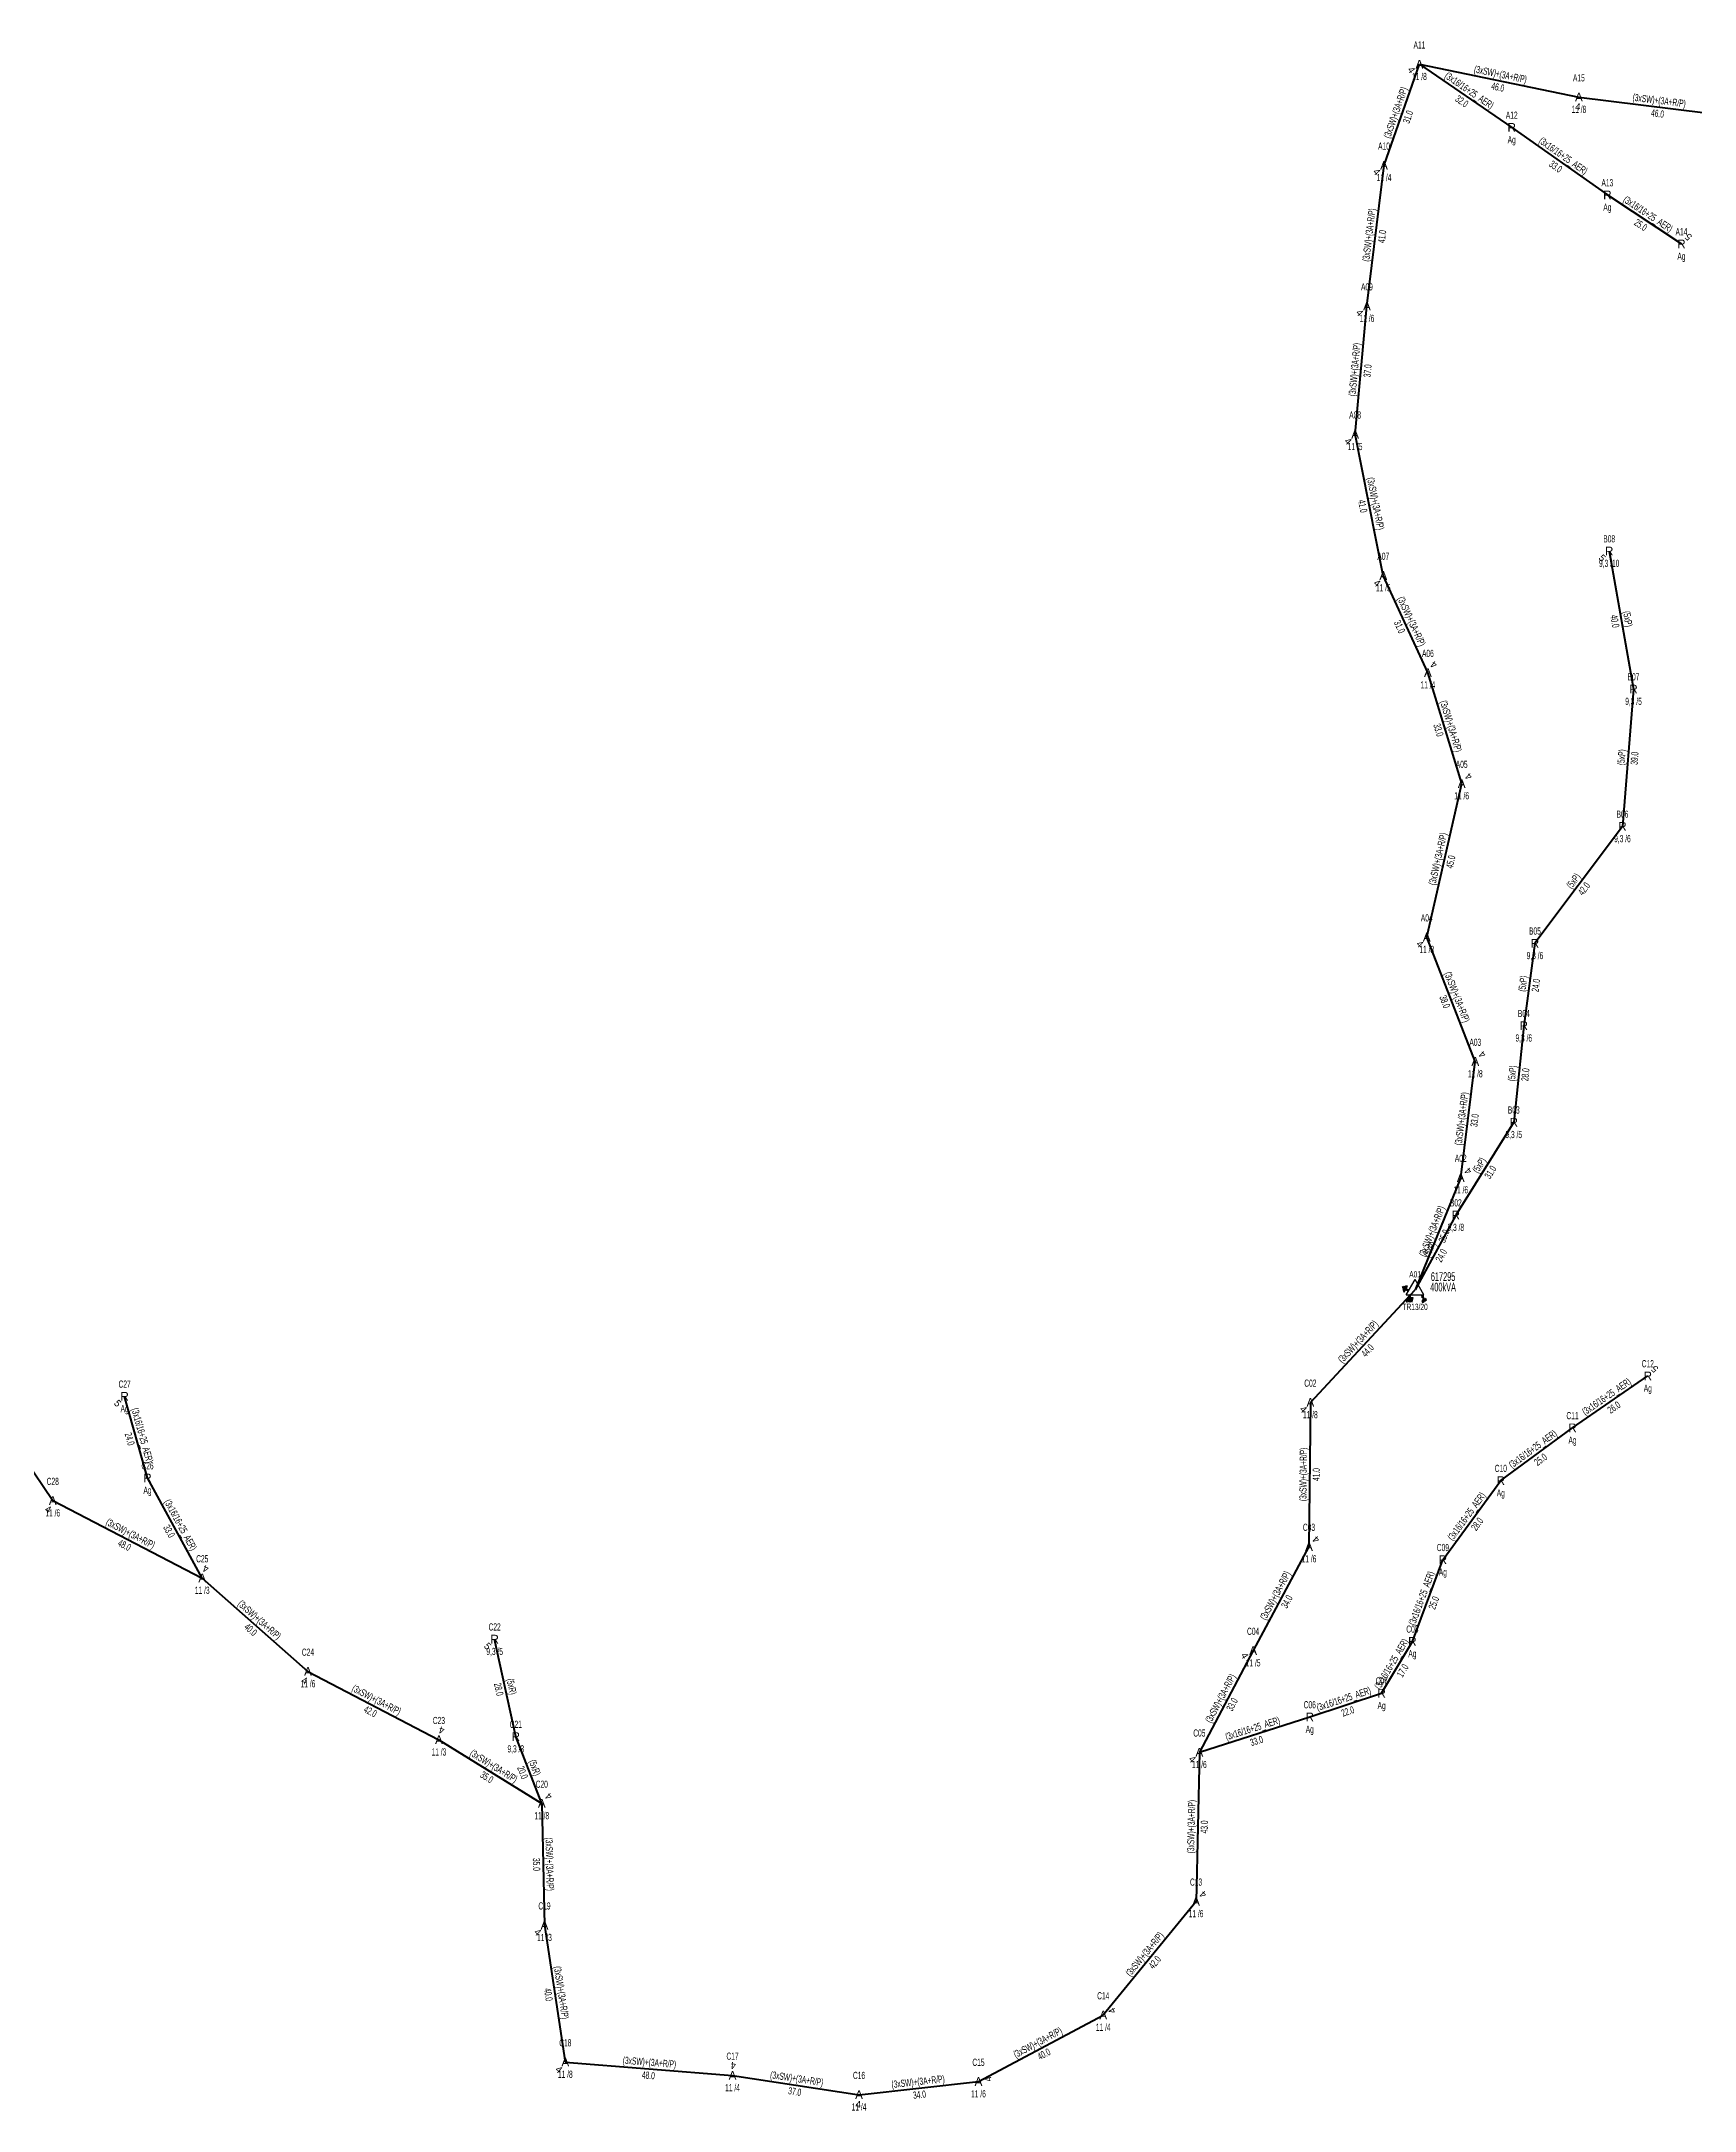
# Model space of a CAD drawing. Header units: millimetres. Extents: x 431745 to 436691, y 4033035 to 4040054.
# Drawn here: x 432208 to 432680, y 4034534 to 4035125 of the extents above; entities that cross this region are included whole.
import ezdxf
from ezdxf.enums import TextEntityAlignment as Align

# ---------------------------------------------------------------- set-up
doc = ezdxf.new("R2010")
doc.units = ezdxf.units.MM
for name, color, linetype, lineweight in [('DIREK_AG_MEVCUT', 120, 'Continuous', 25), ('DIREK_OG_MEVCUT', 16, 'Continuous', 25), ('HAT_AG_HAVAI_MEVCUT', 126, 'Continuous', 50), ('HAT_OG_HAVAI_MEVCUT', 48, 'Continuous', 70), ('TRAFO_MEVCUT', 5, 'Continuous', 30), ('TRAFO_TADILAT_BYSK', 5, 'Continuous', 30)]:
    doc.layers.add(name, color=color, linetype=linetype, lineweight=lineweight)
doc.styles.add('Direk', font='B_CAD')
doc.styles.get("Standard").update_dxf_attribs({"font": 'Arial'})

# ---------------------------------------------------------------- blocks, each defined once
blk = doc.blocks.new('MEV_DIREK')
h = blk.add_hatch(color=32)
h.paths.add_polyline_path([(-2.14, 0.97), (-2.35, 1.09), (-3.31, -0.55), (-3.09, -0.67), (-2.67, 0.06), (-1.89, -0.39), (-1.79, -0.22), (-2.56, 0.23)])
h.paths.add_polyline_path([(-3.46, -0.17), (-3.33, -0.25), (-2.61, 0.99), (-2.74, 1.06)])
h.paths.add_polyline_path([(-3.54, 0.29), (-3.41, 0.22), (-3.05, 0.82), (-3.18, 0.9)])
h.paths.add_polyline_path([(-3.58, 0.81), (-3.66, 0.68), (-3.53, 0.61), (-3.45, 0.74)])
h.paths.add_polyline_path([(-1.51, -2.34), (-2.26, -2.33), (-2.52, -3.47), (-2.42, -3.47), (-2.21, -2.53), (-1.91, -2.54), (-2.12, -3.47), (-2.02, -3.47), (-1.81, -2.54), (-1.51, -2.54), (-1.72, -3.47), (-1.62, -3.48), (-1.41, -2.54), (-1.11, -2.54), (-1.32, -3.48), (-1.22, -3.48), (-1.01, -2.54), (-0.71, -2.55), (-0.92, -3.48), (-0.82, -3.48), (-0.56, -2.35), (-1.31, -2.34), (-1.31, -1.44), (-1.51, -1.44)])
at = {"layer": 'TRAFO_MEVCUT'}
for points in [[(2.35, -1.57), (2.12, -1.92), (2.08, -1.44), (1.94, -1.44), (2.01, -2.32), (2.25, -1.96), (2.31, -2.67), (2.1, -2.67), (2.39, -2.87), (2.4, -2.86), (2.64, -2.49), (2.45, -2.63)], [(2.35, -1.57), (2.12, -1.92), (2.08, -1.44), (1.94, -1.44), (2.01, -2.32), (2.25, -1.96), (2.31, -2.67), (2.1, -2.67), (2.39, -2.87), (1.98, -3.19), (2.2, -3.79), (2.26, -3.74), (2.08, -3.26), (2.26, -3.13), (2.44, -3.6), (2.49, -3.56), (2.32, -3.08), (2.49, -2.94), (2.67, -3.42), (2.73, -3.38), (2.55, -2.9), (2.73, -2.76), (2.91, -3.24), (2.97, -3.2), (2.79, -2.72), (2.97, -2.58), (3.15, -3.06), (3.21, -3.01), (2.98, -2.42), (2.4, -2.86), (2.64, -2.49), (2.45, -2.63)], [(2.97, -2.58), (3.15, -3.06), (3.21, -3.01), (2.98, -2.42), (2.4, -2.86), (2.64, -2.49), (2.45, -2.63), (2.35, -1.57), (2.12, -1.92), (2.08, -1.44), (1.94, -1.44), (2.01, -2.32), (2.25, -1.96), (2.31, -2.67), (2.1, -2.67), (2.39, -2.87), (1.98, -3.19), (2.2, -3.79), (2.26, -3.74), (2.08, -3.26), (2.26, -3.13), (2.44, -3.6), (2.49, -3.56), (2.32, -3.08), (2.49, -2.94), (2.67, -3.42), (2.73, -3.38), (2.55, -2.9), (2.73, -2.76), (2.91, -3.24), (2.97, -3.2), (2.79, -2.72)]]:
    blk.add_hatch(color=32, dxfattribs=at).paths.add_polyline_path(points)
at = {"layer": 'TRAFO_MEVCUT', "linetype": 'Continuous'}
for p, q in [((-2.5, -1.44), (0, 2.89)), ((2.5, -1.44), (0, 2.89)), ((-2.5, -1.44), (2.5, -1.44))]:
    blk.add_line(p, q, dxfattribs=at)
at = {"layer": 'TRAFO_MEVCUT', "color": 32, "flags": 128}
blk.add_lwpolyline([(1.94, -1.44), (2.08, -1.44), (2.12, -1.92), (2.35, -1.57), (2.45, -2.63), (2.64, -2.49), (2.4, -2.86), (2.98, -2.42), (3.21, -3.01), (3.15, -3.06), (2.97, -2.58), (2.79, -2.72), (2.97, -3.2), (2.91, -3.24), (2.73, -2.76), (2.55, -2.9), (2.73, -3.38), (2.67, -3.42), (2.49, -2.94), (2.32, -3.08), (2.49, -3.56), (2.44, -3.6), (2.26, -3.13), (2.08, -3.26), (2.26, -3.74), (2.2, -3.79), (1.98, -3.19), (2.39, -2.87), (2.1, -2.67), (2.31, -2.67), (2.25, -1.96), (2.01, -2.32), (1.94, -1.44)], dxfattribs=at)
at = {"layer": 'TRAFO_TADILAT_BYSK', "color": 32, "flags": 128}
for points in [[(-3.53, 0.61), (-3.45, 0.74), (-3.58, 0.81), (-3.66, 0.68), (-3.53, 0.61)], [(-3.41, 0.22), (-3.05, 0.82), (-3.18, 0.9), (-3.54, 0.29), (-3.41, 0.22)], [(-3.33, -0.25), (-2.61, 0.99), (-2.74, 1.06), (-3.46, -0.17), (-3.33, -0.25)], [(-1.79, -0.22), (-2.56, 0.23), (-2.14, 0.97), (-2.35, 1.09), (-3.31, -0.55), (-3.09, -0.67), (-2.67, 0.06), (-1.89, -0.39), (-1.79, -0.22)], [(-1.31, -1.44), (-1.51, -1.44), (-1.51, -2.34), (-2.26, -2.33), (-2.52, -3.47), (-2.42, -3.47), (-2.21, -2.53), (-1.91, -2.54), (-2.12, -3.47), (-2.02, -3.47), (-1.81, -2.54), (-1.51, -2.54), (-1.72, -3.47), (-1.62, -3.48), (-1.41, -2.54), (-1.11, -2.54), (-1.32, -3.48), (-1.22, -3.48), (-1.01, -2.54), (-0.71, -2.55), (-0.92, -3.48), (-0.82, -3.48), (-0.56, -2.35), (-1.31, -2.34), (-1.31, -1.44)]]:
    blk.add_lwpolyline(points, dxfattribs=at)

msp = doc.modelspace()

# ---------------------------------------------------------------- linework, layer by layer
at = {"layer": 'HAT_AG_HAVAI_MEVCUT'}
for p, q in [((432601.735522, 4035118.293389), (432628.096105, 4035100.239229)), ((432628.096105, 4035100.239229), (432655.411959, 4035080.955568)), ((432655.411959, 4035080.955568), (432676.569681, 4035066.955058)), ((432655.937907, 4034979.233339), (432662.881922, 4034939.810834)), ((432662.881922, 4034939.810834), (432659.724414, 4034900.587792)), ((432659.724414, 4034900.587792), (432634.728302, 4034867.20415)), ((432634.728302, 4034867.20415), (432631.545226, 4034843.64939)), ((432631.545226, 4034843.64939), (432628.680681, 4034816.084869)), ((432628.680681, 4034816.084869), (432612.128687, 4034789.559238)), ((432612.128687, 4034789.559238), (432600.493098, 4034768.25718)), ((432645.460164, 4034728.779429), (432666.970373, 4034743.60964)), ((432238.44507, 4034714.467908), (432231.907431, 4034737.787349)), ((432624.982377, 4034713.71287), (432645.460164, 4034728.779429)), ((432254.077928, 4034685.901844), (432238.44507, 4034714.467908)), ((432608.430383, 4034691.113033), (432624.982377, 4034713.71287)), ((432599.724081, 4034667.80487), (432608.430383, 4034691.113033)), ((432343.632583, 4034640.604791), (432337.595131, 4034668.423003)), ((432590.934523, 4034652.988186), (432599.724081, 4034667.80487)), ((432570.414669, 4034646.19974), (432590.934523, 4034652.988186)), ((432538.874792, 4034636.132241), (432570.414669, 4034646.19974)), ((432351.059759, 4034621.506336), (432343.632583, 4034640.604791))]:
    msp.add_line(p, q, dxfattribs=at)
at = {"layer": 'HAT_OG_HAVAI_MEVCUT'}
for p, q in [((432591.620635, 4035089.416511), (432601.735522, 4035118.293389)), ((432601.735522, 4035118.293389), (432647.277989, 4035108.907397)), ((432647.277989, 4035108.907397), (432692.706373, 4035103.280777)), ((432586.742584, 4035049.198926), (432591.620635, 4035089.416511)), ((432583.357606, 4035012.600177), (432586.742584, 4035049.198926)), ((432591.414703, 4034972.252967), (432583.357606, 4035012.600177)), ((432604.152931, 4034944.51114), (432591.414703, 4034972.252967)), ((432613.799667, 4034912.822595), (432604.152931, 4034944.51114)), ((432603.825011, 4034868.95075), (432613.799667, 4034912.822595)), ((432617.690306, 4034833.43128), (432603.825011, 4034868.95075)), ((432613.531908, 4034800.27362), (432617.690306, 4034833.43128)), ((432613.531908, 4034800.27362), (432600.493098, 4034768.25718)), ((432570.584045, 4034736.05839), (432600.493098, 4034768.25718)), ((432191.323494, 4034737.794744), (432211.385788, 4034708.001304)), ((432570.584045, 4034736.05839), (432570.190349, 4034694.888418)), ((432211.385788, 4034708.001304), (432254.077928, 4034685.901844)), ((432570.190349, 4034694.888418), (432554.234293, 4034665.171855)), ((432254.077928, 4034685.901844), (432284.274724, 4034659.2136)), ((432554.234293, 4034665.171855), (432538.874792, 4034636.132241)), ((432284.274724, 4034659.2136), (432321.677522, 4034639.707)), ((432321.677522, 4034639.707), (432351.059759, 4034621.506336)), ((432538.874792, 4034636.132241), (432537.938081, 4034593.541994)), ((432351.059759, 4034621.506336), (432351.826075, 4034586.737908)), ((432537.938081, 4034593.541994), (432511.420949, 4034561.075058)), ((432351.826075, 4034586.737908), (432357.782435, 4034547.643877)), ((432475.787889, 4034542.07662), (432511.420949, 4034561.075058)), ((432357.782435, 4034547.643877), (432405.543236, 4034543.822851)), ((432405.543236, 4034543.822851), (432441.671846, 4034538.322223)), ((432441.671846, 4034538.322223), (432475.787889, 4034542.07662))]:
    msp.add_line(p, q, dxfattribs=at)

# ---------------------------------------------------------------- block references
at = {"layer": 'TRAFO_MEVCUT'}
msp.add_blockref('MEV_DIREK', (432600.493098, 4034768.25718), dxfattribs=at)

# ---------------------------------------------------------------- texts
at = {"layer": 'DIREK_AG_MEVCUT', "width": 0.53}
for s, p in [('A12', (432628.096105, 4035103.739229)), ('Ag', (432628.096105, 4035096.739229)), ('A13', (432655.411959, 4035084.455568)), ('Ag', (432655.411959, 4035077.455568)), ('A14', (432676.569681, 4035070.455058)), ('Ag', (432676.569681, 4035063.455058)), ('B08', (432655.937907, 4034982.733339)), ('9,3 /10', (432655.937907, 4034975.733339)), ('B07', (432662.881922, 4034943.310834)), ('9,3 /5', (432662.881922, 4034936.310834)), ('B06', (432659.724414, 4034904.087792)), ('9,3 /6', (432659.724414, 4034897.087792)), ('B05', (432634.728302, 4034870.70415)), ('9,3 /6', (432634.728302, 4034863.70415)), ('B04', (432631.545226, 4034847.14939)), ('9,3 /6', (432631.545226, 4034840.14939)), ('B03', (432628.680681, 4034819.584869)), ('9,3 /5', (432628.680681, 4034812.584869)), ('B02', (432612.128687, 4034793.059238)), ('9,3 /8', (432612.128687, 4034786.059238)), ('C12', (432666.970373, 4034747.10964)), ('C27', (432231.907431, 4034741.287349)), ('Ag', (432666.970373, 4034740.10964)), ('Ag', (432231.907431, 4034734.287349)), ('C11', (432645.460164, 4034732.279429)), ('Ag', (432645.460164, 4034725.279429)), ('C26', (432238.44507, 4034717.967908)), ('C10', (432624.982377, 4034717.21287)), ('Ag', (432238.44507, 4034710.967908)), ('Ag', (432624.982377, 4034710.21287)), ('C09', (432608.430383, 4034694.613033)), ('Ag', (432608.430383, 4034687.613033)), ('C22', (432337.595131, 4034671.923003)), ('C08', (432599.724081, 4034671.30487)), ('9,3 /5', (432337.595131, 4034664.923003)), ('Ag', (432599.724081, 4034664.30487)), ('C07', (432590.934523, 4034656.488186)), ('C21', (432343.632583, 4034644.104791)), ('C06', (432570.414669, 4034649.69974)), ('Ag', (432590.934523, 4034649.488186)), ('Ag', (432570.414669, 4034642.69974)), ('9,3 /3', (432343.632583, 4034637.104791))]:
    msp.add_text(s, height=2.05, dxfattribs=at).set_placement(p, align=Align.MIDDLE_CENTER)
at = {"layer": 'DIREK_AG_MEVCUT', "style": 'Direk'}
for p in [(432628.096105, 4035100.239229), (432655.411959, 4035080.955568), (432676.569681, 4035066.955058), (432655.937907, 4034979.233339), (432662.881922, 4034939.810834), (432659.724414, 4034900.587792), (432634.728302, 4034867.20415), (432631.545226, 4034843.64939), (432628.680681, 4034816.084869), (432612.128687, 4034789.559238), (432666.970373, 4034743.60964), (432231.907431, 4034737.787349), (432645.460164, 4034728.779429), (432238.44507, 4034714.467908), (432624.982377, 4034713.71287), (432608.430383, 4034691.113033), (432337.595131, 4034668.423003), (432599.724081, 4034667.80487), (432590.934523, 4034652.988186), (432570.414669, 4034646.19974), (432343.632583, 4034640.604791)]:
    msp.add_text('R', height=2.5, dxfattribs=at).set_placement(p, align=Align.MIDDLE_CENTER)
at = {"layer": 'DIREK_AG_MEVCUT', "color": 32, "style": 'Direk'}
for rotation, p in [(495.000001, (432678.54958, 4035068.934957)), (315.000001, (432653.958008, 4034977.25344)), (495.000001, (432668.950272, 4034745.589539)), (315.000001, (432229.927532, 4034735.80745)), (315.000001, (432335.615232, 4034666.443104))]:
    msp.add_text('5', height=2, rotation=rotation, dxfattribs=at).set_placement(p, align=Align.MIDDLE_CENTER)
at = {"layer": 'DIREK_OG_MEVCUT', "width": 0.53}
for s, p in [('A11', (432601.735522, 4035123.793389)), ('11 /8', (432601.735522, 4035114.793389)), ('A15', (432647.277989, 4035114.407397)), ('11 /8', (432647.277989, 4035105.407397)), ('A10', (432591.620635, 4035094.916511)), ('11 /4', (432591.620635, 4035085.916511)), ('A09', (432586.742584, 4035054.698926)), ('11 /6', (432586.742584, 4035045.698926)), ('A08', (432583.357606, 4035018.100177)), ('11 /5', (432583.357606, 4035009.100177)), ('A07', (432591.414703, 4034977.752967)), ('11 /5', (432591.414703, 4034968.752967)), ('A06', (432604.152931, 4034950.01114)), ('11 /4', (432604.152931, 4034941.01114)), ('A05', (432613.799667, 4034918.322595)), ('11 /6', (432613.799667, 4034909.322595)), ('A04', (432603.825011, 4034874.45075)), ('11 /8', (432603.825011, 4034865.45075)), ('A03', (432617.690306, 4034838.93128)), ('11 /8', (432617.690306, 4034829.93128)), ('A02', (432613.531908, 4034805.77362)), ('11 /6', (432613.531908, 4034796.77362)), ('C02', (432570.584045, 4034741.55839)), ('11 /8', (432570.584045, 4034732.55839)), ('C28', (432211.385788, 4034713.501304)), ('11 /6', (432211.385788, 4034704.501304)), ('C03', (432570.190349, 4034700.388418)), ('C25', (432254.077928, 4034691.401844)), ('11 /6', (432570.190349, 4034691.388418)), ('11 /3', (432254.077928, 4034682.401844)), ('C04', (432554.234293, 4034670.671855)), ('C24', (432284.274724, 4034664.7136)), ('11 /5', (432554.234293, 4034661.671855)), ('11 /6', (432284.274724, 4034655.7136)), ('C23', (432321.677522, 4034645.207)), ('C05', (432538.874792, 4034641.632241)), ('11 /3', (432321.677522, 4034636.207)), ('11 /6', (432538.874792, 4034632.632241)), ('C20', (432351.059759, 4034627.006336)), ('11 /8', (432351.059759, 4034618.006336)), ('C13', (432537.938081, 4034599.041994)), ('C19', (432351.826075, 4034592.237908)), ('11 /6', (432537.938081, 4034590.041994)), ('11 /3', (432351.826075, 4034583.237908)), ('C14', (432511.420949, 4034566.575058)), ('11 /4', (432511.420949, 4034557.575058)), ('C18', (432357.782435, 4034553.143877)), ('11 /8', (432357.782435, 4034544.143877)), ('C17', (432405.543236, 4034549.322851)), ('C16', (432441.671846, 4034543.822223)), ('C15', (432475.787889, 4034547.57662)), ('11 /4', (432405.543236, 4034540.322851)), ('11 /6', (432475.787889, 4034538.57662)), ('11 /4', (432441.671846, 4034534.822223))]:
    msp.add_text(s, height=2.05, dxfattribs=at).set_placement(p, align=Align.MIDDLE_CENTER)
at = {"layer": 'DIREK_OG_MEVCUT', "style": 'Direk'}
for p in [(432601.735522, 4035118.293389), (432647.277989, 4035108.907397), (432591.620635, 4035089.416511), (432586.742584, 4035049.198926), (432583.357606, 4035012.600177), (432591.414703, 4034972.252967), (432604.152931, 4034944.51114), (432613.799667, 4034912.822595), (432603.825011, 4034868.95075), (432617.690306, 4034833.43128), (432613.531908, 4034800.27362), (432570.584045, 4034736.05839), (432211.385788, 4034708.001304), (432570.190349, 4034694.888418), (432254.077928, 4034685.901844), (432554.234293, 4034665.171855), (432284.274724, 4034659.2136), (432321.677522, 4034639.707), (432538.874792, 4034636.132241), (432351.059759, 4034621.506336), (432537.938081, 4034593.541994), (432351.826075, 4034586.737908), (432511.420949, 4034561.075058), (432357.782435, 4034547.643877), (432405.543236, 4034543.822851), (432441.671846, 4034538.322223), (432475.787889, 4034542.07662)]:
    msp.add_text('A', height=2.5, dxfattribs=at).set_placement(p, align=Align.MIDDLE_CENTER)
at = {"layer": 'DIREK_OG_MEVCUT', "color": 32, "style": 'Direk'}
for rotation, p in [(305.347926, (432599.451691, 4035116.673477)), (354.17739, (432646.993933, 4035106.121843)), (311.542147, (432589.524924, 4035087.559632)), (312.357905, (432584.673523, 4035047.312399)), (315.000001, (432581.377707, 4035010.620278)), (320.646539, (432589.639215, 4034970.087871)), (503.46574, (432605.819781, 4034946.760943)), (495.000001, (432615.779566, 4034914.802494)), (315.000001, (432601.845112, 4034866.970851)), (495.000001, (432619.670205, 4034835.411179)), (491.425847, (432615.631384, 4034802.12624)), (314.726058, (432568.594703, 4034734.08798)), (331.977761, (432210.070308, 4034705.529562)), (494.726058, (432572.179691, 4034696.858828)), (519.264709, (432255.06927, 4034688.520477)), (301.062474, (432551.835798, 4034663.727132)), (339.264709, (432283.283382, 4034656.594966)), (524.112044, (432322.444042, 4034642.400037)), (314.370034, (432536.873244, 4034634.17423)), (495.631315, (432353.017723, 4034623.50793)), (494.370034, (432539.939629, 4034595.500005)), (315.631315, (432349.868111, 4034584.736314)), (475.380012, (432513.950707, 4034562.275194)), (319.331478, (432355.957726, 4034545.520098)), (535.671564, (432405.754562, 4034546.614864)), (464.032576, (432478.504331, 4034542.755546)), (355.671564, (432441.46052, 4034535.53021))]:
    msp.add_text('4', height=2, rotation=rotation, dxfattribs=at).set_placement(p, align=Align.MIDDLE_CENTER)
at = {"layer": 'HAT_AG_HAVAI_MEVCUT', "lineweight": 30, "width": 0.53}
for s, rotation, p in [('(3x16/16+25_AER)', 325.593057, (432615.39612, 4035109.967598)), ('(3x16/16+25_AER)', 324.779773, (432642.244245, 4035091.291799)), ('(3x16/16+25_AER)', 326.506554, (432666.459886, 4035074.66417)), ('(5xP)', 279.989801, (432660.247027, 4034959.669539)), ('(5xP)', 85.397537, (432660.455909, 4034920.267519)), ('(5xP)', 53.175845, (432646.545951, 4034884.405428)), ('(5xP)', 82.303948, (432632.294421, 4034855.5406)), ('(5xP)', 84.067036, (432629.267507, 4034829.954989)), ('(5xP)', 58.035837, (432619.683562, 4034803.272034)), ('(5xP)', 61.355792, (432605.564921, 4034779.315673)), ('(3x16/16+25_AER)', 34.584316, (432655.732793, 4034736.894332)), ('(3x16/16+25_AER)', 285.660918, (432235.994695, 4034726.357081)), ('(3x16/16+25_AER)', 36.343824, (432634.717535, 4034721.930803)), ('(3x16/16+25_AER)', 298.689804, (432247.007146, 4034700.592933)), ('(3x16/16+25_AER)', 53.781163, (432616.020629, 4034702.915192)), ('(3x16/16+25_AER)', 69.517823, (432603.280968, 4034679.75638)), ('(3x16/16+25_AER)', 59.32272, (432594.598255, 4034660.8302)), ('(5xR)', 282.245133, (432341.444518, 4034654.694177)), ('(3x16/16+25_AER)', 18.30542, (432580.407626, 4034650.400949)), ('(3x16/16+25_AER)', 17.703034, (432554.386259, 4034641.975739)), ('(5xR)', 291.250506, (432348.138375, 4034631.363643))]:
    msp.add_text(s, height=2.05, rotation=rotation, dxfattribs=at).set_placement(p, align=Align.CENTER)
for s, rotation, p in [('32.0', 325.593057, (432614.435506, 4035108.565021)), ('33.0', 324.779773, (432641.263819, 4035089.902999)), ('25.0', 326.506554, (432665.521755, 4035073.246457)), ('40.0', 279.989801, (432658.572802, 4034959.374635)), ('39.0', 85.397537, (432662.150428, 4034920.131108)), ('42.0', 53.175845, (432647.906765, 4034883.386514)), ('24.0', 82.303948, (432633.979108, 4034855.31294)), ('28.0', 84.067036, (432630.958401, 4034829.779269)), ('31.0', 58.035837, (432621.125807, 4034802.372073)), ('24.0', 61.355792, (432607.056864, 4034778.500745)), ('26.0', 34.584316, (432656.697744, 4034735.494736)), ('24.0', 285.660918, (432234.357806, 4034725.898176)), ('25.0', 36.343824, (432635.725005, 4034720.561496)), ('33.0', 298.689804, (432245.515852, 4034699.776819)), ('28.0', 53.781163, (432617.392131, 4034701.910711)), ('25.0', 69.517823, (432604.873496, 4034679.161523)), ('17.0', 59.32272, (432596.060348, 4034659.962856)), ('28.0', 282.245133, (432339.783195, 4034654.333617)), ('22.0', 18.30542, (432580.941566, 4034648.786977)), ('33.0', 17.703034, (432554.903201, 4034640.356242)), ('20.0', 291.250506, (432346.553967, 4034630.747484))]:
    msp.add_text(s, height=2.05, rotation=rotation, dxfattribs=at).set_placement(p, align=Align.TOP_CENTER)
at = {"layer": 'HAT_OG_HAVAI_MEVCUT', "lineweight": 30, "width": 0.53}
for rotation, p in [(348.354778, (432624.678329, 4035114.432897)), (430.69585, (432595.875868, 4035104.135945)), (352.939478, (432670.096661, 4035106.937641)), (443.084292, (432588.337794, 4035069.410066)), (444.715808, (432584.203707, 4035030.977833)), (281.293076, (432588.219697, 4034992.593026)), (294.663191, (432598.556277, 4034958.736744)), (286.931477, (432609.789455, 4034928.914411)), (437.191037, (432607.983491, 4034891.075118)), (291.323566, (432611.549469, 4034851.500104)), (442.851692, (432614.767714, 4034816.958223)), (427.841212, (432606.225282, 4034784.585999)), (407.111375, (432584.915795, 4034752.736274)), (449.452113, (432569.537236, 4034715.481532)), (332.63179, (432233.122609, 4034697.706434)), (421.766803, (432561.463446, 4034680.432239)), (318.529415, (432269.739226, 4034673.194623)), (422.124945, (432545.803168, 4034651.049461)), (332.456706, (432303.369179, 4034650.213962)), (328.224086, (432336.816249, 4034631.329265)), (448.740066, (432537.556642, 4034614.855808)), (271.262627, (432352.292711, 4034604.140852)), (410.760021, (432524.021188, 4034577.846211)), (278.662953, (432355.644558, 4034567.318921)), (388.065149, (432493.204515, 4034552.325891)), (355.425885, (432381.730622, 4034546.580657)), (351.343126, (432423.73548, 4034541.912853)), (366.280007, (432458.636888, 4034541.044321))]:
    msp.add_text('(3xSW)+(3A+R/P)', height=2.05, rotation=rotation, dxfattribs=at).set_placement(p, align=Align.CENTER)
for s, rotation, p in [('46.0', 348.354778, (432624.335182, 4035112.767889)), ('31.0', 430.69585, (432597.480289, 4035103.573955)), ('46.0', 352.939478, (432669.887701, 4035105.250532)), ('41.0', 443.084292, (432590.025425, 4035069.205371)), ('37.0', 444.715808, (432585.896482, 4035030.82127)), ('41.0', 281.293076, (432586.552612, 4034992.260119)), ('31.0', 294.663191, (432597.011357, 4034958.027363)), ('33.0', 286.931477, (432608.163143, 4034928.419324)), ('45.0', 437.191037, (432609.641186, 4034890.698226)), ('38.0', 291.323566, (432609.965848, 4034850.881926)), ('33.0', 442.851692, (432616.454501, 4034816.746678)), ('35.0', 427.841212, (432607.799724, 4034783.944802)), ('44.0', 407.111375, (432586.161348, 4034751.579296)), ('41.0', 449.452113, (432571.237158, 4034715.465276)), ('48.0', 332.63179, (432232.341107, 4034696.196714)), ('34.0', 421.766803, (432562.961196, 4034679.628034)), ('40.0', 318.529415, (432268.613426, 4034671.92082)), ('33.0', 422.124945, (432547.305916, 4034650.254634)), ('42.0', 332.456706, (432302.583067, 4034648.706637)), ('35.0', 328.224086, (432335.921032, 4034629.884071)), ('43.0', 448.740066, (432539.256231, 4034614.818428)), ('35.0', 271.262627, (432350.593123, 4034604.103392)), ('42.0', 410.760021, (432525.337843, 4034576.770842)), ('40.0', 278.662953, (432353.963952, 4034567.062864)), ('40.0', 388.065149, (432494.004323, 4034550.825788)), ('48.0', 355.425885, (432381.595049, 4034544.886071)), ('37.0', 351.343126, (432423.479602, 4034540.232221)), ('34.0', 366.280007, (432458.822847, 4034539.354523))]:
    msp.add_text(s, height=2.05, rotation=rotation, dxfattribs=at).set_placement(p, align=Align.TOP_CENTER)
at = {"layer": 'TRAFO_MEVCUT', "width": 0.6}
for s, height, p in [('A01', 1.8, (432600.493098, 4034771.75718)), ('400kVA', 2.5, (432608.493098, 4034767.75718)), ('617295', 2.5, (432608.493098, 4034770.75718))]:
    msp.add_text(s, height=height, dxfattribs=at).set_placement(p, align=Align.CENTER)
msp.add_text('TR13/20', height=1.8, dxfattribs=at).set_placement((432600.493098, 4034764.25718), align=Align.TOP_CENTER)

doc.saveas('drawing.dxf')
